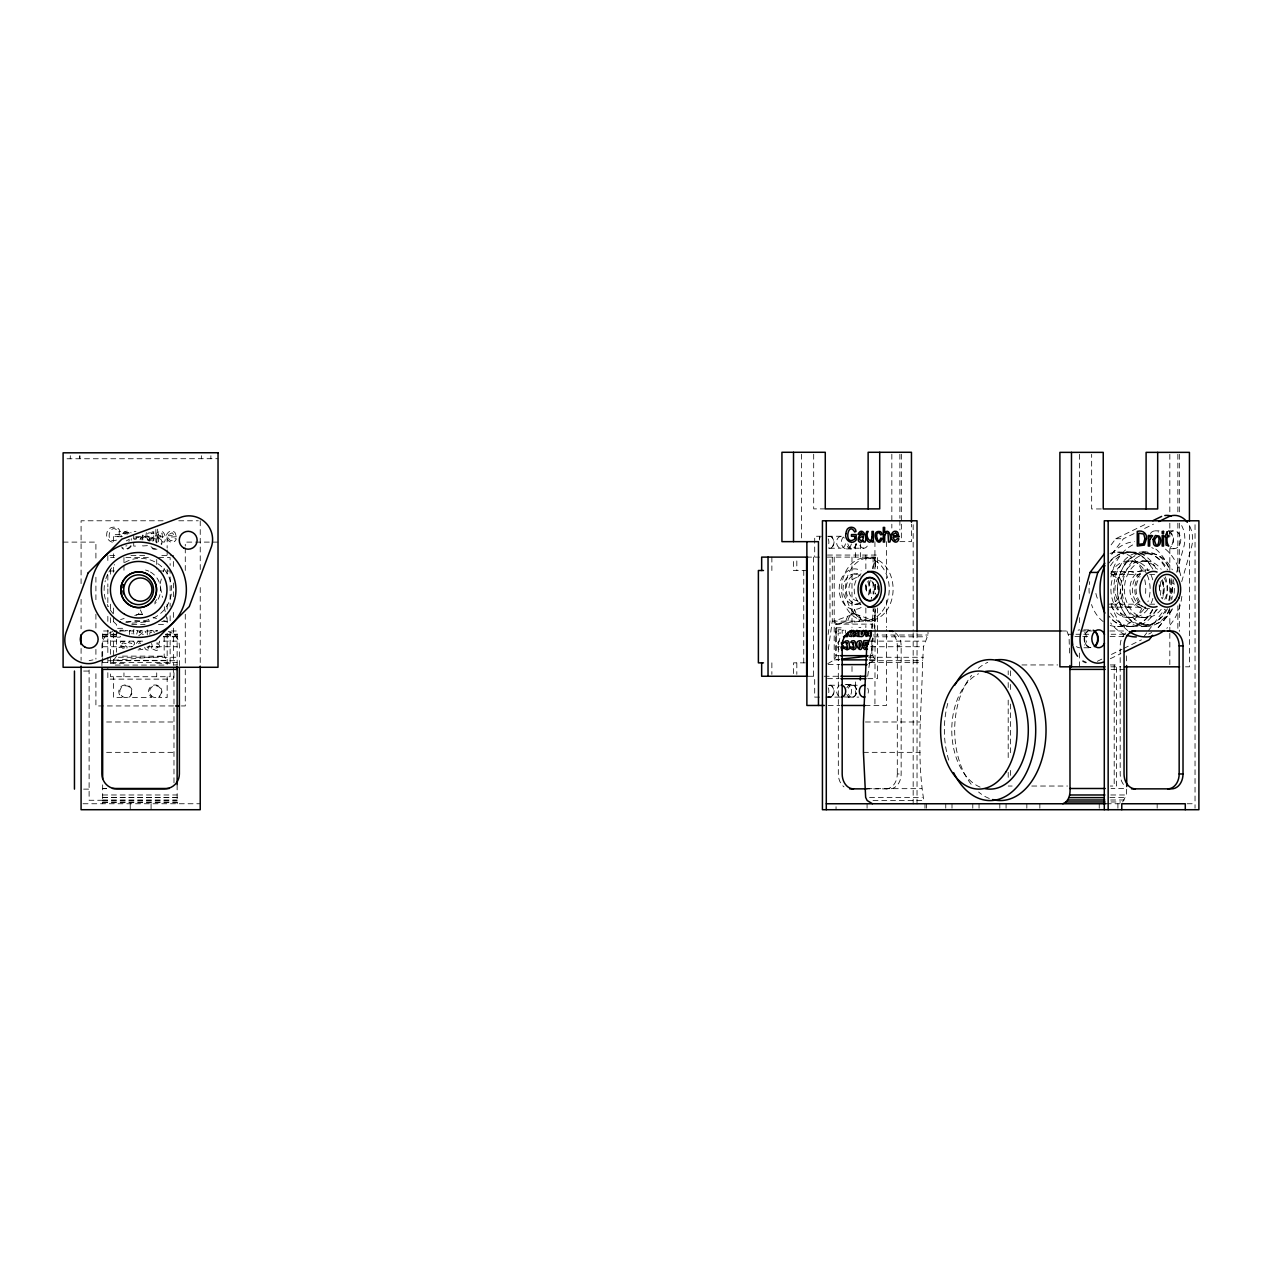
<?xml version="1.0" encoding="UTF-8"?>
<svg xmlns="http://www.w3.org/2000/svg" width="1262" height="1262" viewBox="0 0 1262 1262"><rect width="100%" height="100%" fill="white"/><g stroke="black" fill="none" stroke-linecap="round" stroke-linejoin="round"><path stroke-width="0.75" stroke-dasharray="5 3.75" d="M149.295 645.608L148.474 648.416L147.023 646.98M873.02 800.534L923.863 800.534C916.275 755.496 921.686 708.203 922.601 662.582L923.453 646.743L928.012 635.007L928.012 632.325M1122.659 801.985L1126.398 794.981L1126.714 788.498L1111.065 788.498M131.216 540.231L131.311 538.653M141.013 537.123L140.713 539.189M129.497 634.502L129.544 630.669L132.005 630.653L132.021 633.871M149.815 633.051L149.831 634.423M828.14 634.455L830.002 621.156L830.002 557.11M828.298 649.488L832.273 621.156L832.273 557.11M872.089 628.713L873.13 609.499M867.688 676.258L873.02 638.256M874.345 628.744L875.402 609.499M141.801 539.805C141.88 535.198 148.9 536.303 147.985 540.704M870.307 580.063L869.518 583.88L871.742 598.787M872.673 568.578L875.039 557.11L875.039 568.752M128.929 541.445L129.213 540.168M135.602 539.41L136.501 537.423L138.867 537.454L139.498 535.798M138.615 643.794L139.688 642.595L140.603 643.478M139.987 539.379L143.048 535.514L147.701 536.019A4.622 4.622 0 0 1 149.484 538.353L149.831 540.609M161.362 578.99L159.911 584.353L162.451 597.383M163.287 571.844L164.265 568.279M1168.675 600.491L1173.471 583.549M1176.657 572.254L1184.087 545.894A23.631 17.999 -90 0 0 1181.674 525.576M1181.721 581.656L1191.817 545.894A23.631 17.999 -90 0 0 1189.403 525.576M136.296 643.399L138.378 641.238L142.574 642.042M134.734 615.43L138.268 614.405L140.35 609.846L142.432 614.405L145.966 615.43M827.777 663.67L834.198 659.884L836.501 655.672L836.501 624.122L834.198 621.156L854.642 613.695L875.071 621.156L875.071 609.499M146.36 532.643L145.398 539.126M129.355 539.174L126.31 540.877M164.17 636.427L164.17 656.13L167.152 660.341L113.533 660.341L116.514 656.13M1111.096 544.868L1115.766 538.732L1145.754 524.14M1134.065 533.589L1123.48 538.732L1110.655 555.58A47.656 36.298 -90 0 1 1134.428 541.682M1143.751 636.774L1147.253 632.183M1148.42 630.637L1164.763 609.199M1158.484 627.577L1172.477 609.199M124.055 648.337L124.07 647.09L119.496 644.772L120.868 641.569L125.632 641.822L126.705 643.809L122.777 642.863L121.878 643.762L126.941 646.617A2.824 2.824 0 0 1 126.926 648.116M152.828 541.256L154.311 538.385L152.544 538.164C150.951 544.269 144.389 538.196 147.402 534.205A2.776 2.776 0 0 1 148.742 532.911L150.809 532.816L152.402 534.82L154.138 534.552L153.633 533.132A3.628 3.628 0 0 0 152.15 531.696M150.052 632.577L151.582 632.546M140.713 648.368L139.104 648.447M133.52 645.245C137.605 642.248 130.27 639.171 128.456 642.484C129.607 643.904 134.182 641.759 130.791 646.333L132.447 646.507M156.078 631L157.419 630.416M868.65 663.67L875.071 659.884L872.799 655.672L872.799 637.925M830.869 697.113L831.153 696.955A6.704 5.111 -90 0 0 833.535 689.415A6.704 5.111 -90 0 0 828.598 684.446M846.865 687.806A6.704 5.111 -90 0 1 854.895 686.418A6.704 5.111 -90 0 1 853.838 696.955L848.727 697.113L858.744 697.113M1144.65 528.431L1153.484 524.14M1097.309 661.304L1102.609 658.732M1111.428 654.442L1122.013 649.283M1123.779 648.416L1141.432 639.834M1110.323 658.732L1120.908 653.574M147.433 545.657L142.858 545.941A4.464 4.464 0 0 1 140.666 544.08M839.577 640.844L837.731 642.705L839.041 645.671M142.338 634.265L143.395 634.329M116.53 540.057C103.058 544.6 110.709 519.944 118.265 531.98L120.016 531.491C118.865 525.749 109.762 525.828 107.585 530.797A8.929 8.929 0 0 0 106.749 533.747C105.74 538.858 110.725 543.449 115.757 542.155M120.6 619.547L124.133 618.522M125.821 622.734L131.406 621.614A9.086 9.086 0 0 1 132.021 619.61M125.743 546.004L126.847 545.815M138.268 614.405L142.432 614.405M834.198 557.11L834.198 659.884L839.987 659.253M868.95 656.098L872.799 655.672L868.982 655.672M839.404 646.665L837.432 646.854L839.12 649.693M131.942 623.191L149.279 621.614A9.086 9.086 0 0 0 148.664 619.61M113.533 660.341L164.17 656.13L122.24 656.13M858.933 627.624L860.826 627.608M844.041 630.227L842.164 630.243L842.196 634.329M125.206 630.716L127.683 630.684M136.454 630.621L137.81 630.606L136.485 634.691M117.208 637.184L119.953 637.168M120.237 534.567L114.037 534.583L114.037 536.303L118.344 536.303M67.028 458.769L218.042 458.705M825.269 508.886L813.69 508.886L813.69 452.285M1101.379 508.949L1091.662 508.949L1091.662 454.304M163.113 520.78L81.083 520.78L81.083 583.643M178.747 520.78L198.276 520.78M1155.172 530.845L1159.021 530.845M1168.218 530.845L1174.007 530.845M134.198 531.444L135.996 531.444M821.499 536.255L814.7 536.255L814.7 557.11M827.651 536.255L844.183 536.255M122.477 536.713L113.533 536.713L113.533 544.301M135.76 536.713L151.882 536.871A6.704 6.704 0 0 0 148.758 540.941M1115.766 538.732L1123.48 538.732M899.885 541.65L911.464 541.65L911.464 524.172M63.147 542.108L95.912 542.108L95.912 561.622M218.042 542.108L185.277 542.108L185.277 546.02M135.523 546.067L133.725 546.067L133.725 540.751M829.513 548.213L841.107 548.213M847.827 543.796A5.963 4.543 -90 0 0 852.197 548.213L863.792 548.213A5.963 4.543 -90 0 0 868.177 543.796M1170.142 548.718L1174.007 548.718M846.455 548.907L851.282 548.907A6.704 5.111 -90 0 0 856.22 543.954M1117.406 552.157L1132.456 552.046M1142.11 552.046L1145.975 552.046M1144.666 553.545L1149.493 553.545M827.478 555.059L877.453 555.059L877.453 568.783M109.762 555.517L117.476 555.517M130.964 555.517L146.376 555.517M161.804 555.517L173.367 555.517L173.367 567.285M806.607 557.11L819.527 557.11M827.304 557.11L875.371 557.11L875.371 568.752M110.551 557.567L114.4 557.567M125.884 557.567L149.926 557.567M158.649 557.567L170.133 557.567L170.133 565.376M865.432 557.851L869.281 557.851M1128.591 560.991L1132.456 560.991M1142.11 560.991L1145.975 560.991M1144.666 569.919L1149.493 569.919M807.033 570.503L793.546 570.503L793.546 560.943M110.551 570.976L114.385 570.976M158.649 570.976L170.133 570.976L170.133 606.407M1111.065 571.418L1145.975 571.418M854.611 573.942L857.703 573.942A15.191 11.563 -90 0 0 846.234 591.105A15.191 11.563 -90 0 0 860.7 603.804M1111.065 574.384L1140.012 574.384M1149.666 574.384L1155.456 574.384M1111.065 604.183L1140.012 604.183M1149.666 604.183L1155.456 604.183M854.611 604.324L857.703 604.324M1109.124 607.164L1145.975 607.164M1149.493 608.647L1144.666 608.647A19.356 14.75 -90 0 1 1130.058 586.751A19.356 14.75 -90 0 1 1148.483 570.582M845.919 621.156A9.086 6.925 -90 0 1 852.718 613.695L854.642 613.695M1128.591 617.575L1132.456 617.575M1142.11 617.575L1145.975 617.575M865.432 620.399L869.281 620.399M832.273 621.156L875.071 621.156L873.13 608.11M126.042 621.614L149.279 621.614M161.788 621.614L167.152 621.614L165.701 614.152M131.769 624.595L145.114 624.595M158.46 624.595L164.17 624.595M1144.666 625.037L1149.493 625.037M1117.406 626.63L1132.456 626.52M1142.11 626.52L1145.975 626.52M1083.711 629.896L1091.441 629.896A8.929 6.799 -90 0 0 1084.642 638.824A8.929 6.799 -90 0 0 1091.441 647.769L1083.711 647.769M108.548 630.984L102.664 630.984L102.664 657.265M120.3 630.984L157.545 630.984M171.253 630.984L177.137 630.984L177.137 666.415M1060.963 630.984L1068.804 630.984M1080.524 630.984L1092.261 630.984M1109.866 630.984L1123.543 630.984L1124.852 634.265L1111.159 634.265M102.664 634.265L116.388 634.265M165.369 634.265L177.137 634.265M1068.141 634.265L1074.009 634.265M1075.95 634.265L1081.818 634.265M1083.774 634.265L1089.642 634.265M102.664 635.007L116.388 635.007M165.369 635.007L177.137 635.007M873.257 635.007L928.012 635.007M102.664 636.584L120.3 636.584M163.413 636.584L177.137 636.584M1074.924 636.584L1080.777 636.584M1082.733 636.584L1090.557 636.584M1110.118 636.584L1125.767 636.584M102.664 636.805L120.3 636.805M163.413 636.805L177.137 636.805M873.84 636.805L926.639 636.805M102.664 641.128L145.777 641.128M177.137 641.128L159.501 641.128L159.58 643.021L155.62 643.068L155.415 644.393C162.609 641.743 159.738 653.779 153.854 649.457C147.985 648.005 165.133 648.037 155.068 646.16L152.97 645.876M870.039 641.128L924.794 641.128M893.969 635.354A14.892 11.342 -90 0 1 897.298 645.876L901.147 645.876L901.147 773.969A14.892 11.342 -90 0 1 889.805 788.86L866.852 788.86M102.664 646.743L132.068 646.743M147.733 646.743L177.137 646.743M870.654 646.743L923.453 646.743M839.356 655.672L835.539 655.672L835.539 624.122L872.799 624.122L872.799 628.066M118.344 657.265L177.137 657.265M868.698 657.265L923.453 657.265M92.978 659.9L89.113 660.625M834.198 659.884L840.035 659.884M869.234 659.884L875.071 659.884M108.548 660.72L177.137 660.72M869.802 660.72L922.601 660.72M102.664 662.582L177.137 662.582M869.802 662.582L922.601 662.582M805.33 662.85L793.546 662.85L793.546 674.334M110.551 663.307L123.96 663.307M156.725 663.307L170.133 663.307M828.124 664.617L839.798 664.617M173.982 664.948L177.137 664.948M1021.936 664.948L1057.714 664.948M1110.276 664.948L1116.618 664.948L1116.618 786.037L1110.276 786.037M1110.797 666.825L1120.845 666.825M1185.507 666.825L1189.435 666.825L1189.435 523.194M1111.065 669.381L1124.757 669.381M83.623 671.053L89.113 671.053M808.532 676.258L816.419 676.258M824.165 676.258L839.971 676.258M827.478 678.672L839.056 678.672M867.799 678.672L877.453 678.672L877.453 633.54M846.455 684.446L851.282 684.446M829.576 685.234L839.23 685.234M852.26 685.234L858.05 685.234M826.326 696.955L831.153 696.955M843.915 696.955L849.01 697.113M819.527 697.113L814.7 697.113L814.7 676.258M826.042 697.113L839.94 697.113M828.188 705.474L839.94 705.474M865.133 705.474L886.523 705.474L886.523 629.423M173.62 705.947L95.912 705.947L95.912 670.832M181.397 705.947L185.277 705.947L185.277 666.935M106.592 721.99L175.181 721.99M865.385 721.99L920.14 721.99M106.592 752.341L175.181 752.341M863.429 752.341L920.14 752.341M885.956 788.86A14.892 11.342 -90 0 0 897.298 773.969L901.147 773.969M1008.196 786.037L1012.124 786.037M1031.764 786.037L1067.542 786.037M102.664 788.498L106.592 788.498M102.664 788.671L106.592 788.671M867.01 788.671L921.765 788.671M83.623 789.129L89.113 789.129M102.664 794.981L177.137 794.981M1110.749 794.981L1126.398 794.981M102.664 797.379L177.137 797.379M869.565 797.379L922.364 797.379M102.664 797.616L177.137 797.616M1109.945 797.616L1125.594 797.616M102.664 799.998L177.137 799.998M1110.623 799.998L1124.3 799.998M102.664 800.266L89.113 800.266L89.113 669.996M102.664 800.534L177.137 800.534M102.664 801.985L177.137 801.985M1110.939 801.985L1120.703 801.985M102.664 802.679L177.137 802.679M83.04 803.752L200.232 803.752M1106.253 803.752L1120.23 803.752M1187.148 803.752L1195.035 803.752M123.155 648.621L121.594 647.138L118.991 647.311L120.521 649.898M138.047 649.962L142.622 649.362A2.95 2.95 0 0 0 143.411 648.005M153.033 617.497L156.551 618.522M163.618 620.588L167.152 621.614M161.71 544.411A6.704 6.704 0 0 0 158.586 536.871L167.152 536.713L167.152 548.087M129.134 533.29L125.995 532.801L124.323 534.709L122.572 534.457C123.14 530.718 129.197 530.008 131.153 532.864M830.869 536.255L831.153 536.413A6.704 5.111 -90 0 1 833.535 543.954A6.704 5.111 -90 0 1 828.598 548.907M127.73 534.063L121.136 533.148L121.136 536.871M129.008 532.674L119.212 531.412L119.212 538.748M113.533 621.614L116.514 624.595L116.514 628.539M1066.832 630.984L1069.056 636.584L1069.545 653.953M154.279 632.846C154.122 628.113 147.417 633.224 149.721 628.066M164.265 606.707L165.338 612.291M151.472 643.431C154.784 649.125 145.098 653.369 144.562 646.554M138.757 635.701C151.203 626.378 133.914 636.695 140.918 630.543A10.238 10.238 0 0 1 143.963 630.543L145.367 631.379A2.776 2.776 0 0 1 145.777 632.767M134.198 538.006L134.308 539.694M135.996 537.328L136.107 539.221M1126.319 655.877L1126.54 663.591M147.244 629.864L147.307 636.947M133.977 629.47L133.094 630.653L134.024 634.691M119.922 631.757L119.906 630.211L123.928 630.18L123.913 628.287L117.145 628.334L117.177 633.65M845.461 630.211L845.477 633.303M875.386 584.274L875.386 593.976M875.055 584.274L875.055 593.976M873.099 557.11L873.115 568.752M873.115 582.334L873.13 593.976M851.976 557.11L851.992 627.419M852.008 666.494L852.008 674.302M1195.035 524.708L1195.035 808.216M1179.323 454.32L1179.323 513.35M1179.323 523.194L1179.323 574.352M1179.323 603.867L1179.323 631.41M1177.856 454.32L1177.856 513.35M1177.856 523.194L1177.856 572.38M1177.856 605.823L1177.856 629.438M1169.827 454.32L1169.827 513.35M1169.827 523.194L1169.827 536.965M1169.827 548.765L1169.827 570.408M1169.827 578.28L1169.827 601.895M1169.827 609.767L1169.827 631.41M1169.827 633.382L1169.827 666.825M1157.159 803.752L1157.159 808.216M1117.911 803.752L1117.911 808.216M1114.204 664.948L1114.204 786.037M1099.234 803.752L1099.234 808.216M1079.515 454.32L1079.515 599.923M1079.515 617.639L1079.515 625.51M1079.515 653.053L1079.515 666.825M1039.856 803.752L1039.856 808.216M1026.842 803.752L1026.842 808.216M1010.61 670.8L1010.61 676.669M1010.61 684.477L1010.61 690.33M1010.61 704.007L1010.61 754.786M1010.61 770.404L1010.61 776.272M1008.196 670.8L1008.196 674.713M1008.196 682.521L1008.196 688.389M1008.196 700.094L1008.196 760.639M1008.196 772.36L1008.196 778.228M1006.066 803.752L1006.066 808.216M999.819 803.752L999.819 808.216M979.044 803.752L979.044 808.216M972.797 803.752L972.797 808.216M952.005 803.752L952.005 808.216M945.759 803.752L945.759 808.216M926.45 803.752L926.45 808.216M924.983 803.752L924.983 808.216M917.032 632.814L917.032 807.743M913.167 524.708L913.167 630.842M913.167 632.814L913.167 807.743M901.336 454.225L901.336 522.231M901.336 524.172L901.336 541.65M899.885 454.225L899.885 518.335M899.885 520.275L899.885 529.993M897.298 645.876L897.298 773.969M891.84 454.225L891.84 522.231M891.84 524.172L891.84 528.052M886.523 541.65L886.523 578.706M886.523 600.16L886.523 627.466M877.453 608.032L877.453 631.584M874.929 541.65L874.929 568.957M874.929 584.558L874.929 592.367M874.929 607.968L874.929 627.466M875.071 628.902L874.929 705.474M871.837 624.122L871.837 628.066M871.837 639.897L871.837 655.672M867.073 803.752L867.073 808.216M865.858 555.059L865.858 568.783M865.858 584.495L865.858 592.335M865.858 608.032L865.858 627.656M860.353 543.843L860.353 557.11M855.541 543.843L855.541 557.11M855.541 681.937L855.541 697.113M836.043 806.733L836.043 809.715M819.527 536.255L819.527 540.041M813.406 557.11L813.406 676.258M803.752 570.503L803.752 662.85M801.528 454.225L801.528 541.65M796.827 560.943L796.827 570.503M796.827 662.85L796.827 674.334M771.871 557.11L771.871 570.503M771.871 662.85L771.871 674.334M210.896 455.724L210.849 458.769M201.368 455.724L201.321 458.769M200.232 520.78L200.232 571.86M200.232 587.556L200.232 664.191M185.277 547.96L185.277 571.37M185.277 614.278L185.277 664.979M179.378 665.579L179.378 645.876A14.892 14.892 0 0 0 168.335 631.489M177.137 784.854L177.137 803.752M173.982 672.756L173.982 784.081M173.367 582.981L173.367 596.721M173.367 612.417L173.367 618.301M173.367 628.113L173.367 665.405M173.367 667.361L173.367 679.13L107.838 679.13L107.838 667.361M170.133 615.793L170.133 622.056M170.133 631.457L170.133 664.995M170.133 672.788L170.133 676.716L110.551 676.716L110.551 672.788M167.152 549.98L167.152 557.567M167.152 569.209L167.152 575.03M167.152 604.151L167.152 609.972M167.152 617.733L167.152 625.479M167.152 633.224L167.152 665.074L113.533 665.074L113.533 659.395M167.152 676.716L167.152 697.57L158.586 697.413A6.704 6.704 0 0 0 160.369 687.301A6.704 6.704 0 0 0 150.099 687.301A6.704 6.704 0 0 0 151.882 697.413L128.803 697.413A6.704 6.704 0 0 0 130.585 687.301A6.704 6.704 0 0 0 120.316 687.301A6.704 6.704 0 0 0 122.099 697.413L113.533 697.57L113.533 676.716M160.416 536.855L160.416 535.451L158.602 535.451L158.602 531.744L156.819 532.832L156.819 535.451L155.494 535.451L155.494 536.855L156.819 536.855L156.819 542.96M158.602 536.855L158.602 543.054M157.655 529.157L157.655 532.659C163.382 527.406 167.01 537.407 164.486 542.045L162.688 542.045L162.104 533.353C156.961 530.529 156.882 539.253 157.655 542.045L155.857 542.045L155.857 527.406M156.725 559.476L156.725 569.052M156.725 672.883L156.725 676.716M153.743 531.412L153.743 533.479L151.945 533.479L151.945 531.412M153.743 540.751L153.743 535.451L151.945 535.451L151.945 540.751M151.077 803.752L151.077 809.715M142.811 534.978L142.811 542.045M133.725 535.451L133.725 538.984M130.223 803.752L130.223 809.715M123.96 557.567L123.96 563.309M123.96 565.234L123.96 570.976M123.96 672.883L123.96 676.716M116.514 630.511L116.514 652.186M113.533 553.781L113.533 557.567M113.533 567.269L113.533 573.09M113.533 608.032L113.533 625.479M113.533 632.956L113.533 657.518M110.551 569.209L110.551 575.141M110.551 604.151L110.551 610.303M110.551 617.733L110.551 625.542M110.551 631.789L110.551 664.995M107.838 555.517L107.838 563.373M107.838 575.141L107.838 586.909M107.838 588.881L107.838 606.533M107.838 616.345L107.838 622.229M107.838 630.085L107.838 655.593M107.838 657.549L107.838 665.405M102.664 657.802L102.664 666.415M102.664 784.854L102.664 803.752M101.938 665.579L101.938 645.876A14.892 14.892 0 0 1 112.965 631.489M95.912 577.223L95.912 602.573M95.912 614.278L95.912 629.88M95.912 649.378L95.912 659.127M81.083 599.34L81.083 628.839M81.083 648.447L81.083 660.263M79.837 458.705L79.837 455.724L79.774 458.769M70.293 455.724L70.246 458.769M149.673 541.177A5.963 5.963 0 0 1 156.977 536.965A5.963 5.963 0 0 1 161.189 544.253M155.431 548.67A5.963 5.963 0 0 1 150.273 545.689M130.806 545.689A5.963 5.963 0 0 1 121.436 546.935M113.312 613.821A35.746 35.746 0 0 1 107.207 604.435M105.33 599.15A35.746 35.746 0 0 1 105.33 580.646M105.866 578.864A35.746 35.746 0 0 1 108.011 573.658M108.911 572.017A35.746 35.746 0 0 1 114.59 564.619M156.63 599.576A19.356 19.356 0 0 1 154.69 602.353M131.264 546.02A6.704 6.704 0 0 1 122.099 548.481M156.977 549.144A6.704 6.704 0 0 1 149.437 546.02M136.28 615.115A9.086 9.086 0 0 1 144.404 615.115M150.478 572.049A20.255 20.255 0 0 1 154.674 603.914M145.587 570.03A20.255 20.255 0 0 1 148.916 571.229M124.701 562.505A31.282 31.282 0 0 1 168.919 576.876A31.282 31.282 0 0 1 150.004 619.342M148.443 619.8A31.282 31.282 0 0 1 132.258 619.8M845.493 543.796A5.963 4.543 -90 0 1 839.183 547.661A5.963 4.543 -90 0 1 837.384 538.842A5.963 4.543 -90 0 1 844.31 538.038M863.792 548.213A5.963 4.543 -90 0 1 859.406 543.796M856.582 543.796A5.963 4.543 -90 0 1 852.197 548.213M828.408 685.44A5.963 4.543 -90 0 1 834.119 691.197A5.963 4.543 -90 0 1 828.408 696.955M848.332 688.216A5.963 4.543 -90 0 1 852.86 685.282A5.963 4.543 -90 0 1 856.646 689.651M856.646 692.743A5.963 4.543 -90 0 1 852.86 697.097A5.963 4.543 -90 0 1 848.332 694.179M828.345 536.508A5.963 4.543 -90 0 1 834.056 542.25A5.963 4.543 -90 0 1 828.345 548.008M838.883 696.356A5.963 4.543 -90 0 1 838.883 686.039M867.767 688.216A5.963 4.543 -90 0 1 867.767 694.179M1150.36 533.463A8.929 6.799 -90 0 1 1158.563 532.043M1153.405 548.418A8.929 6.799 -90 0 1 1151.764 547.519M1108.935 563.057A37.229 28.348 -90 0 1 1152.774 569.115M1152.774 609.656A37.229 28.348 -90 0 1 1110.008 617.055M1084.673 632.514A8.929 6.799 -90 0 1 1084.673 645.15M1079.862 647.769A8.929 6.799 -90 0 1 1076.454 646.57M1078.095 630.195A8.929 6.799 -90 0 1 1079.862 629.896M1168.517 531.16A8.929 6.799 -90 0 1 1173.502 538.622A8.929 6.799 -90 0 1 1170.158 547.519M1110.071 553.419A37.229 28.348 -90 0 1 1141.968 570.771M1144.792 579.747A37.229 28.348 -90 0 1 1145.139 597.147M1141.968 608A37.229 28.348 -90 0 1 1110.071 625.353M1103.225 621.63A37.229 28.348 -90 0 1 1091.504 604.545M1089.201 593.282A37.229 28.348 -90 0 1 1089.674 581.64M1162.27 579.605A19.356 14.75 -90 0 1 1162.27 598.961M1145.675 607.984A19.356 14.75 -90 0 1 1134.759 589.291A19.356 14.75 -90 0 1 1145.675 570.582M1167.508 608.741A35.746 27.228 -90 0 1 1126.808 616.266A35.746 27.228 -90 0 1 1126.808 562.3A35.746 27.228 -90 0 1 1167.508 569.825M1170.962 580.031A35.746 27.228 -90 0 1 1170.962 598.535M1172.335 608.741A35.746 27.228 -90 0 1 1131.635 616.266A35.746 27.228 -90 0 1 1131.635 562.3A35.746 27.228 -90 0 1 1172.335 569.825M1159.194 585.915A19.356 14.75 -90 0 1 1159.194 592.651M828.203 538.858A6.704 5.111 -90 0 1 828.203 545.563M819.353 538.858A6.704 5.111 -90 0 1 820.174 537.47M851.393 543.954A6.704 5.111 -90 0 1 843.347 547.534A6.704 5.111 -90 0 1 843.915 536.413M851.282 548.907A6.704 5.111 -90 0 1 846.36 543.954M848.742 696.955A6.704 5.111 -90 0 1 846.865 694.494M828.203 687.806A6.704 5.111 -90 0 1 828.203 694.494M845.146 684.682A6.704 5.111 -90 0 1 851.172 688.579A6.704 5.111 -90 0 1 849.01 696.955M852.718 613.695A9.086 6.925 -90 0 1 859.532 621.156M861.141 607.479A20.255 15.428 -90 0 1 839.198 589.133A20.255 15.428 -90 0 1 861.141 570.771M868.603 580.567A20.255 15.428 -90 0 1 868.603 597.699M860.4 602.289A15.191 11.563 -90 0 1 843.048 589.133A15.191 11.563 -90 0 1 860.4 575.977M865.795 585.189A15.191 11.563 -90 0 1 865.795 593.061M867.72 581.53A15.191 11.563 -90 0 1 867.72 596.721M866.253 586.12A11.61 8.85 -90 0 1 866.253 592.13M857.703 600.744A11.61 8.85 -90 0 1 848.853 589.133A11.61 8.85 -90 0 1 857.703 577.507M871.679 580.914A11.61 8.85 -90 0 1 871.679 597.336M989.298 798.467A70.483 45.684 -90 0 1 978.586 792.031M971.156 784.286A70.483 45.684 -90 0 1 971.614 675.312M978.318 668.355A70.483 45.684 -90 0 1 987.767 662.329M948.724 760.15A70.483 45.684 -90 0 1 948.551 700.599M980.132 787.109A59.046 38.27 -90 0 1 951.785 731.361A59.046 38.27 -90 0 1 978.539 673.766M895.484 632.988A14.892 11.342 -90 0 1 901.147 645.876M839.829 638.43A14.892 11.342 -90 0 0 838.315 645.876L838.315 773.969A14.892 11.342 -90 0 0 843.978 786.873M860.999 604.766A17.873 13.614 -90 0 1 859.043 602.968M858.176 601.927A17.873 13.614 -90 0 1 860.999 573.8M1125.846 632.988A14.892 11.342 -90 0 0 1120.183 645.876L1120.183 773.969A14.892 11.342 -90 0 0 1125.846 786.873M1163.958 577.791A17.873 13.614 -90 0 1 1163.958 600.775M1161.45 580.346A17.873 13.614 -90 0 1 1161.45 598.22M1140.043 601.927A17.873 13.614 -90 0 1 1140.043 576.639M1112.059 574.904A14.892 11.342 -90 0 1 1120.372 591.231A14.892 11.342 -90 0 1 1109.124 604.183M1112.658 572.017A17.873 13.614 -90 0 1 1122.738 589.291A17.873 13.614 -90 0 1 1112.658 606.549M1097.341 598.22A17.873 13.614 -90 0 1 1095.574 590.837M1138.214 601.927A17.873 13.614 -90 0 1 1118.968 601.927A17.873 13.614 -90 0 1 1118.968 576.639A17.873 13.614 -90 0 1 1138.214 576.639M1090.904 647.721A8.929 6.799 -90 0 1 1084.09 638.777A8.929 6.799 -90 0 1 1090.904 629.848M1169.685 532.043A8.929 6.799 90 0 1 1171.104 546.099M1110.749 560.36A37.229 28.348 -90 0 1 1152.38 569.02M1152.38 609.562A37.229 28.348 -90 0 1 1108.541 615.619M1161.198 609.294A28.3 21.549 -90 0 1 1130.736 609.294A28.3 21.549 -90 0 1 1130.736 569.272A28.3 21.549 -90 0 1 1161.198 569.272M1165.299 576.766A28.3 21.549 -90 0 1 1165.299 601.8M1159.115 584.653A17.873 13.614 -90 0 1 1159.368 592.399M1142.441 606.549A17.873 13.614 -90 0 1 1132.361 589.291A17.873 13.614 -90 0 1 1142.441 572.017M1157.349 609.294A28.3 21.549 -90 0 1 1126.871 609.294A28.3 21.549 -90 0 1 1126.871 569.272A28.3 21.549 -90 0 1 1157.349 569.272M1162.917 581.956A28.3 21.549 -90 0 1 1162.917 596.611M1165.899 609.562A37.229 28.348 -90 0 1 1123.511 617.386A37.229 28.348 -90 0 1 1123.511 561.18A37.229 28.348 -90 0 1 1165.899 569.02M1169.495 579.652A37.229 28.348 -90 0 1 1169.495 598.929M1169.748 609.562A37.229 28.348 -90 0 1 1127.36 617.386A37.229 28.348 -90 0 1 1127.36 561.18A37.229 28.348 -90 0 1 1169.748 569.02M1173.36 579.652A37.229 28.348 -90 0 1 1173.976 595.112M1165.457 549.08A47.656 36.298 -90 0 1 1181.027 576.955M1181.863 596.39A47.656 36.298 -90 0 1 1166.782 628.334M1127.818 630.558A47.656 36.298 -90 0 1 1110.907 601.627M1110.907 576.955A47.656 36.298 -90 0 1 1133.56 544.49M1155.803 549.08A47.656 36.298 -90 0 1 1169.574 570.219M1171.704 578.674A47.656 36.298 -90 0 1 1171.704 599.907M1169.574 608.347A47.656 36.298 -90 0 1 1157.128 628.334M1151.654 632.467A47.656 36.298 -90 0 1 1148.72 634.076M1125.404 634.739A47.656 36.298 -90 0 1 1110.655 622.986M1169.196 533.463A8.929 6.799 90 0 1 1178.377 532.943A8.929 6.799 90 0 1 1179.576 544.916A8.929 6.799 90 0 1 1170.6 547.519M1110.67 573.563A28.3 21.549 -90 0 1 1146.511 573.563M1147.253 575.141A28.3 21.549 -90 0 1 1147.915 601.8M1143.829 609.294A28.3 21.549 -90 0 1 1109.929 603.441M1110.418 565.849A37.229 28.348 -90 0 1 1156.244 569.02M1160.188 581.53A37.229 28.348 -90 0 1 1160.188 597.036M1156.244 609.562A37.229 28.348 -90 0 1 1108.667 609.562M1147.694 609.294A28.3 21.549 -90 0 1 1117.217 609.294A28.3 21.549 -90 0 1 1117.217 569.272A28.3 21.549 -90 0 1 1147.694 569.272M1151.118 575.141A28.3 21.549 -90 0 1 1152.869 580.189M1152.869 598.377A28.3 21.549 -90 0 1 1151.118 603.441M176.412 536.729L168.493 537.202C168.02 540.735 173.525 542.345 174.487 538.622L176.349 538.858C173.572 547.014 162.009 538.716 168.004 532.674A4.512 4.512 0 0 1 170.544 531.286L172.594 531.286A4.401 4.401 0 0 1 175.055 532.643L176.412 536.729M168.871 534.473L168.587 535.719L174.519 535.719L172.263 532.738L168.871 534.473M854.611 609.388L853.049 613.947A9.086 6.941 -90 0 0 847.812 621.156L836.501 624.122L861.457 621.156A9.086 6.941 -90 0 0 856.235 613.947L854.611 609.388M841.17 627.813L836.012 627.877L836.075 636.726L838.173 636.711L838.142 633.082L840.76 633.067L840.744 631.268L838.126 631.3L838.126 629.754L841.186 629.722L841.17 627.813M151.298 695.867A5.963 5.963 0 0 0 161.252 693.201A5.963 5.963 0 0 0 153.964 685.897A5.963 5.963 0 0 0 151.298 695.867M122.745 696.813A5.963 5.963 0 0 0 131.674 691.655A5.963 5.963 0 0 0 122.745 686.496A5.963 5.963 0 0 0 122.745 696.813M882.264 611.25A31.282 23.82 -90 0 0 871.6 558.924A31.282 23.82 -90 0 0 842.417 597.226A31.282 23.82 -90 0 0 882.264 611.25M886.129 611.25A31.282 23.82 -90 0 0 875.449 558.924A31.282 23.82 -90 0 0 846.281 597.226A31.282 23.82 -90 0 0 886.129 611.25"/><path stroke-width="1.5" d="M1062.793 803.752C1068.961 801.575 1070.413 794.271 1070.002 788.498L1069.892 665.531M1104.092 554.05L1090.1 572.427L1073.094 632.672A23.631 17.999 -90 0 0 1072.858 645.292M1104.818 563.246L1097.814 572.427L1080.808 632.672A23.631 17.999 -90 0 0 1085.304 656.272A23.631 17.999 -90 0 0 1103.272 662.156M1152.648 635.243L1149.146 639.834L1124.442 651.855M853.412 630.385L852.576 631.978L855.999 632.23L852.765 633.65L853.475 636.553L856.125 635.732L858.097 636.505L857.829 632.309A2.776 2.114 -90 0 0 857.513 630.905L856.914 630.259M865.984 630.243L865.148 631.836L868.572 632.104L865.338 633.524L866.047 636.427L868.698 635.606L870.654 636.363L870.401 632.167A2.776 2.114 -90 0 0 870.086 630.779M840.997 648.084L841.297 646.633M867.451 649.204L864.786 649.488L863.429 648.258L863.082 647.217L864.975 646.933L865.906 648.132L866.789 646.57L866.221 645.15L863.303 645.418L863.871 640.654L868.319 640.607L868.335 642.563L865.322 642.595L865.164 643.935L868.035 644.314M1152.805 520.701L1161.639 516.41M1158.768 521.553L1169.353 516.41A23.631 17.999 -90 0 1 1187.321 522.31M841.47 649.804L843.205 648.416A2.824 2.145 -90 0 0 843.473 646.144L841.612 644.172M841.928 659.032L867.01 656.303M848.174 631.994L849.247 636.206L851.866 636.505L850.762 634.234L851.755 630.148M807.727 557.11L761.664 557.11L761.664 570.503M763.478 570.503L758.383 570.503L758.383 662.85L763.478 662.85M1090.1 572.427L1097.814 572.427M849.657 630.984L1060.979 630.984M1131.525 630.984L1171.672 630.984A14.892 11.342 -90 0 1 1183.015 645.876L1183.015 773.969A14.892 11.342 -90 0 1 1171.672 788.86L1131.525 788.86M1167.823 630.984A14.892 11.342 -90 0 1 1179.165 645.876L1183.015 645.876M840.334 655.672L868.019 655.672M841.991 659.884L867.294 659.884M841.754 664.617L867.057 664.617M1105.118 666.825L1059.891 666.825L1059.891 452.364L1103.24 452.364L1103.24 508.949L1157.68 508.949L1157.68 452.364M1124.568 666.825L1179.607 666.825M177.137 669.381L102.664 669.381L102.664 778.733M1070.002 669.381L1105.197 669.381M807.727 676.258L761.664 676.258L761.664 662.85M840.918 676.258L865.795 676.258M840.902 678.672L865.921 678.672M824.386 705.474L806.875 705.474L806.875 541.65M841.801 705.474L865.211 705.474M175.56 705.947L179.456 705.947M1167.823 788.86A14.892 11.342 -90 0 0 1179.165 773.969L1183.015 773.969M112.46 788.498L169.297 788.498M1070.002 788.498L1105.197 788.498M849.657 788.86L866.884 788.86M1069.687 794.981L1104.881 794.981M1068.882 797.616L1104.076 797.616M1067.589 799.998L1104.755 799.998M1065.948 801.985L1105.07 801.985M826.294 803.752L1105.812 803.752M843.489 636.758L845.619 635.591L845.619 636.632L847.37 636.616L847.354 633.398M872.452 803.752L867.152 800.534L865.653 797.379L863.429 752.341L863.429 721.99L866.742 646.743L871.301 635.007L871.301 630.984M863.429 630.353C866.442 634.108 862.261 637.531 860.747 636.474L858.98 636.49L858.949 631.174M842.48 641.348L843.3 643.352L841.218 643.005M1126.603 665.531L1126.714 786.542M806.607 557.11L806.639 676.258M1189.435 521.222L1189.435 452.364L1146.101 452.364L1146.101 508.949M1185.286 809.715L1185.286 803.752L1121.776 803.752L1121.776 809.715M1179.165 645.876L1179.165 773.969M1108.162 520.78L1108.162 809.715M1104.297 809.715L1104.297 520.78L1198.9 520.78L1198.9 809.715L822.43 809.715L822.43 520.78L917.032 520.78L917.032 630.842M1071.485 452.364L1071.485 666.825M911.464 522.231L911.464 452.285L868.13 452.285L868.13 508.886M879.709 452.285L879.709 508.886L825.269 508.886L825.269 452.285L781.935 452.285L781.935 541.65L818.47 541.65L818.47 705.474M860.353 676.258L860.353 680.044M826.294 520.78L826.294 809.715M793.514 452.285L793.514 541.65M768.037 557.11L768.037 676.258M200.232 666.131L200.232 809.715L81.083 809.715L81.083 666.131M179.378 667.551L179.378 773.969A14.892 14.892 0 0 1 164.486 788.86L116.83 788.86A14.892 14.892 0 0 1 101.938 773.969L101.938 667.551M177.137 666.415L177.137 784.601M81.083 634.723L81.083 644.551M74.458 671.053L74.458 789.129M123.392 593.913A17.873 17.873 0 0 1 122.856 590.837M122.856 587.729A17.873 17.873 0 0 1 123.392 584.653M865.022 696.955A5.963 4.543 -90 0 1 859.312 691.197A5.963 4.543 -90 0 1 865.022 685.44M841.155 685.234A5.963 4.543 -90 0 1 845.698 691.197A5.963 4.543 -90 0 1 841.155 697.16M1093.207 630.195A8.929 6.799 -90 0 1 1098.192 637.657A8.929 6.799 -90 0 1 1094.848 646.57M871.585 600.349A11.61 8.85 -90 0 1 860.51 587.619A11.61 8.85 -90 0 1 873.714 579.069M877.831 586.12A11.61 8.85 -90 0 1 878.131 589.133M876.948 594.938A11.61 8.85 -90 0 1 873.714 599.182M996.16 659.9A70.483 45.684 -90 0 1 1045.993 732.828A70.483 45.684 -90 0 1 992.626 799.54M954.908 685.029A70.483 45.684 -90 0 1 1021.826 679.492A70.483 45.684 -90 0 1 1020.311 782.866A70.483 45.684 -90 0 1 953.615 772.628M985.038 671.558A59.046 38.27 -90 0 1 1028.293 730.083A59.046 38.27 -90 0 1 985.038 788.624M889.805 630.984A14.892 11.342 -90 0 1 892.739 631.489M853.522 630.984A14.892 11.342 -90 0 0 842.18 645.876L842.18 773.969A14.892 11.342 -90 0 0 853.522 788.86M867.799 571.418A17.873 13.614 -90 0 1 881.412 589.291A17.873 13.614 -90 0 1 867.799 607.164M1135.39 630.984A14.892 11.342 -90 0 0 1124.048 645.876L1124.048 773.969A14.892 11.342 -90 0 0 1135.39 788.86M1157.049 606.549A17.873 13.614 -90 0 1 1139.917 589.291A17.873 13.614 -90 0 1 1157.049 572.017M1094.296 631.047A8.929 6.799 -90 0 1 1094.296 646.523M1164.81 515.543A23.631 17.999 -90 0 1 1171.246 516.095M1085.951 662.487A23.631 17.999 -90 0 1 1082.891 661.083M1077.59 656.272A23.631 17.999 -90 0 1 1073.142 646.649M1164.116 630.558A47.656 36.298 -90 0 1 1129.206 631.552M1136.321 636.947A47.656 36.298 -90 0 1 1126.919 635.322M1104.881 613.111A47.656 36.298 -90 0 1 1104.881 565.455M1104.518 643.257A8.929 6.799 -90 0 1 1094.249 645.623A8.929 6.799 -90 0 1 1094.249 631.931A8.929 6.799 -90 0 1 1104.518 634.313M863.334 534.836C856.204 533.542 856.614 546.446 863.445 540.735L863.713 542.045L865.148 542.045C867.672 536.602 861.867 525.844 857.939 534.457L859.28 534.709L861.378 532.69L863.334 534.836M898.938 536.729L892.912 537.202L894.868 540.751L897.487 538.622L898.891 538.858C896.525 547.156 887.643 537.722 892.549 532.674A4.512 3.423 -90 0 1 894.474 531.286L896.036 531.286A4.401 3.344 -90 0 1 897.913 532.643L898.938 536.729M860.51 645.15C858.539 654.363 858.807 635.717 860.51 645.15M862.372 645.024C861.583 657.47 851.109 640.134 860.747 640.749A2.729 2.082 -90 0 1 861.709 641.68L862.372 645.024M845.887 533.747C844.231 539.694 851.708 545.705 856.172 540.01L856.172 534.567L851.44 534.583L851.44 536.303L854.721 536.303L854.721 539.032C843.489 547.045 847.717 520.007 854.674 531.98L855.999 531.491C855.841 526.08 847.67 525.828 846.534 530.797A8.929 6.799 -90 0 0 845.887 533.747M876.522 535.751L877.831 540.562L879.472 540.641L880.766 538.164L882.106 538.385C878.163 550.721 869.486 528.841 880.466 531.696A3.628 2.761 -90 0 1 881.602 533.132L881.98 534.552L880.655 534.82L879.44 532.816L877.879 532.911A2.776 2.114 -90 0 0 876.853 534.205L876.522 535.751M1154.446 539.805C1157.98 556.999 1162.523 527.153 1154.446 539.805M871.979 537.123C871.111 545.484 864.533 535.94 868.177 531.444L866.805 531.444C864.754 534.599 867.168 546.572 872.121 540.483L872.121 542.045L873.351 542.045L873.351 531.444L871.979 531.444L871.979 537.123M1144.949 538.637L1143.404 543.733L1138.718 544.332L1138.718 533.148L1143.735 534.063L1144.949 538.637M1146.464 538.653L1144.397 545.074L1137.251 546.067L1137.251 531.412C1142.268 529.803 1147.3 533.227 1146.464 538.653M846.502 644.109L847.875 647.548L847.054 648.337L846.108 647.027L844.246 647.374L844.783 648.747L847.117 649.835L849.137 648.968A2.95 2.24 -90 0 0 849.815 646.838C848.379 644.819 850.714 639.313 845.508 641.017C841.628 644.582 850.257 640.907 846.502 644.109M852.781 644.046L854.153 647.469L853.349 648.274L852.402 646.964L850.525 647.311L851.061 648.684L853.396 649.772L855.431 648.905A2.95 2.24 -90 0 0 856.093 646.775C854.658 644.756 857.008 639.235 851.787 640.954C847.922 644.519 856.535 640.844 852.781 644.046M884.709 535.135L884.646 542.045L883.29 542.045L883.29 527.406L884.646 527.406L884.646 532.659C889.899 527.342 891.508 539 889.868 542.045L888.495 542.045L888.054 533.353L886.208 532.848L884.709 535.135M863.318 537.375C862.814 544.947 854.926 536.665 863.318 536.729L863.318 537.375M1149.729 539.41L1149.682 546.067L1148.31 546.067L1148.31 535.451L1149.54 535.451L1149.54 537.06L1150.834 535.309L1152.695 535.798L1149.729 539.41M1153.074 539.379L1153.594 544.08A4.464 3.392 -90 0 0 1155.251 545.941C1159.668 547.755 1161.513 541.666 1160.299 538.353A4.622 3.518 -90 0 0 1158.942 536.019L1155.408 535.514L1153.074 539.379M856.015 633.871L854.484 635.133L856.015 633.871M868.572 633.729L867.057 635.007L868.572 633.729M862.467 633.208C860.889 638.272 860.637 628.429 862.467 633.208M893.196 534.473L892.991 535.719L897.487 535.719L895.783 532.738L893.196 534.473M88.151 572.901L65.829 633.13A23.631 23.631 0 0 0 95.313 662.629L155.557 640.291L189.253 606.596L211.574 546.351A23.631 23.631 0 0 0 182.091 516.868L121.846 539.189L88.151 572.901M1167.24 531.744L1164.873 536.855L1165.883 536.855L1166.056 545.074L1168.817 546.036C1167.145 543.922 1166.561 540.751 1167.24 536.855L1168.628 536.855L1168.628 535.451L1167.24 535.451L1167.24 531.744M218.042 452.742L63.1 452.821L63.1 667.282L217.995 667.282L218.042 452.742M1163.548 531.412L1162.176 531.412L1162.176 533.479L1163.548 533.479L1163.548 531.412M1163.548 535.451L1162.176 535.451L1162.176 546.067L1163.548 546.067L1163.548 535.451M84.743 646.98A8.929 8.929 0 0 0 98.136 639.25A8.929 8.929 0 0 0 84.743 631.505A8.929 8.929 0 0 0 84.743 646.98M183.731 547.992A8.929 8.929 0 0 0 197.14 540.246A8.929 8.929 0 0 0 183.731 532.517A8.929 8.929 0 0 0 183.731 547.992M126.058 602.384A17.873 17.873 0 0 0 155.967 594.37A17.873 17.873 0 0 0 134.072 572.491A17.873 17.873 0 0 0 126.058 602.384M124.559 614.247A28.3 28.3 0 0 0 166.994 589.748A28.3 28.3 0 0 0 124.559 565.234A28.3 28.3 0 0 0 124.559 614.247M120.079 621.992A37.229 37.229 0 0 0 175.939 589.748A37.229 37.229 0 0 0 120.079 557.504A37.229 37.229 0 0 0 120.079 621.992M114.874 631.016A47.656 47.656 0 0 0 186.366 589.748A47.656 47.656 0 0 0 114.874 548.465A47.656 47.656 0 0 0 114.874 631.016M134.545 599.655A11.61 11.61 0 0 0 151.961 589.591A11.61 11.61 0 0 0 134.545 579.526A11.61 11.61 0 0 0 134.545 599.655M131.201 602.652A14.892 14.892 0 0 0 153.538 589.748A14.892 14.892 0 0 0 131.201 576.844A14.892 14.892 0 0 0 131.201 602.652M129.702 605.224A17.873 17.873 0 0 0 156.52 589.748A17.873 17.873 0 0 0 129.702 574.273A17.873 17.873 0 0 0 129.702 605.224M876.506 597.336A11.61 8.85 -90 0 0 872.547 577.901A11.61 8.85 -90 0 0 861.709 592.13A11.61 8.85 -90 0 0 876.506 597.336M1005.924 771.823A59.046 38.27 -90 0 0 988.777 673.056A59.046 38.27 -90 0 0 941.909 745.369A59.046 38.27 -90 0 0 1005.924 771.823M881.286 601.927A17.873 13.614 -90 0 0 875.181 572.017A17.873 13.614 -90 0 0 858.523 593.913A17.873 13.614 -90 0 0 881.286 601.927M1175.064 599.813A14.892 11.342 -90 0 0 1169.984 574.904A14.892 11.342 -90 0 0 1156.087 593.14A14.892 11.342 -90 0 0 1175.064 599.813M1178.834 598.22A17.873 13.614 -90 0 0 1167.05 571.418A17.873 13.614 -90 0 0 1155.266 598.22A17.873 13.614 -90 0 0 1178.834 598.22"/></g></svg>
